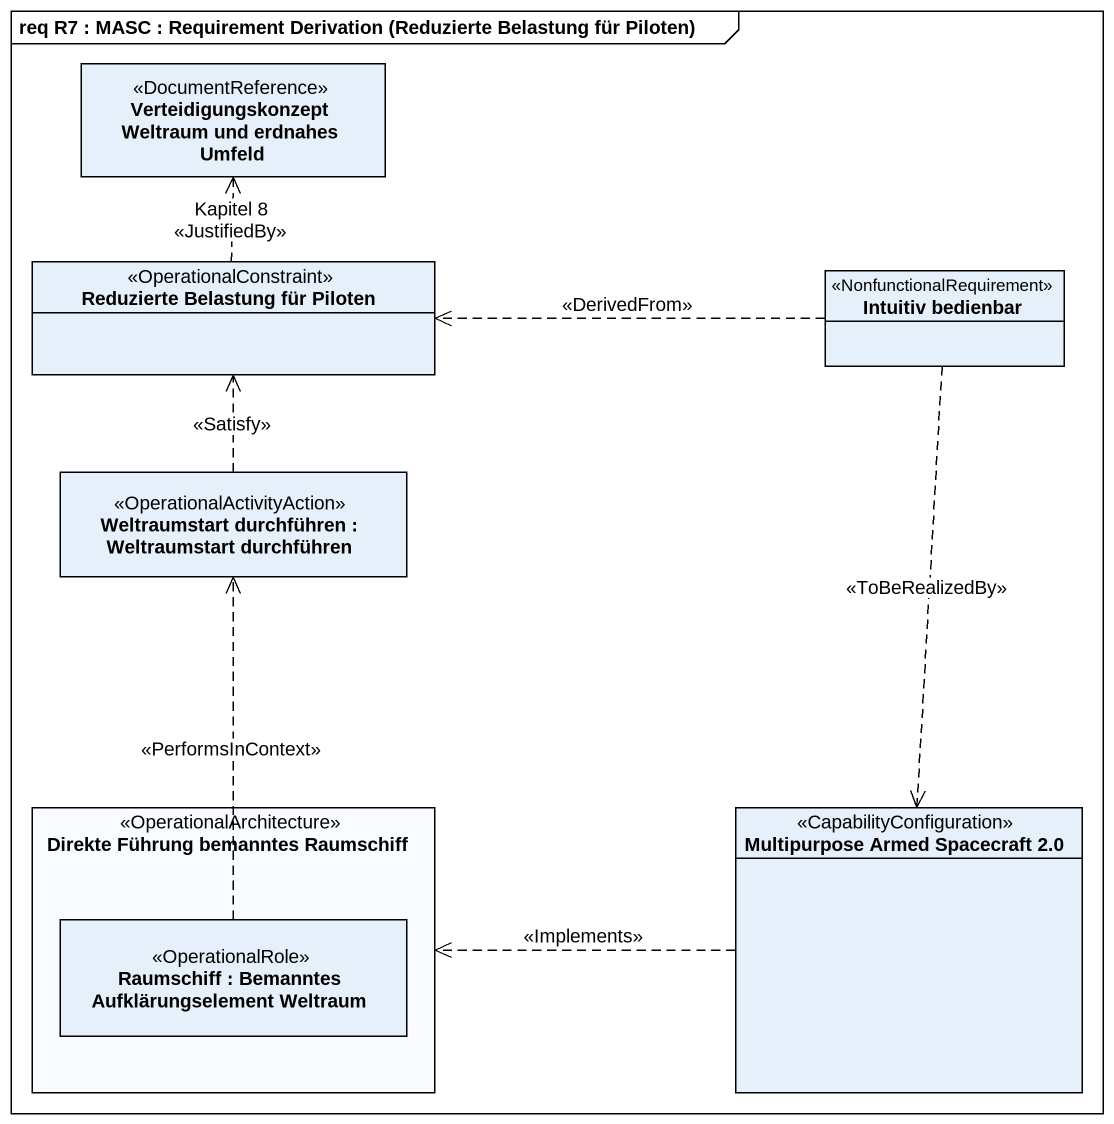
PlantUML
@startuml
mainframe req R7 : MASC : Requirement Derivation (Reduzierte Belastung für Piloten)
allowmixing
hide circle
hide empty members
class "Verteidigungskonzept Weltraum und erdnahes Umfeld" as Verteidigungskonzept <<DocumentReference>>
class "Reduzierte Belastung für Piloten" as Reduzierte_Belastung_für <<OperationalConstraint>>
class "Intuitiv bedienbar" as Intuitiv_bedienbar <<NonfunctionalRequirement>>
class "Weltraumstart durchführen : Weltraumstart durchführen" as Weltraumstart_durchführen <<OperationalActivityAction>>
rectangle "Direkte Führung bemanntes Raumschiff" as Direkte_Führung_bemanntes <<OperationalArchitecture>> {
  rectangle "Raumschiff : Bemanntes Aufklärungselement Weltraum" as Raumschiff <<OperationalRole>>
}
class "Multipurpose Armed Spacecraft 2.0" as Multipurpose_Armed <<CapabilityConfiguration>>
Reduzierte_Belastung_für .up.> Verteidigungskonzept : Kapitel 8\n<<JustifiedBy>>
Intuitiv_bedienbar .left.> Reduzierte_Belastung_für : <<DerivedFrom>>
Intuitiv_bedienbar ..> Multipurpose_Armed : <<ToBeRealizedBy>>
Weltraumstart_durchführen .up.> Reduzierte_Belastung_für : <<Satisfy>>
Multipurpose_Armed .left.> Direkte_Führung_bemanntes : <<Implements>>
Raumschiff .up.> Weltraumstart_durchführen : <<PerformsInContext>>
@enduml
